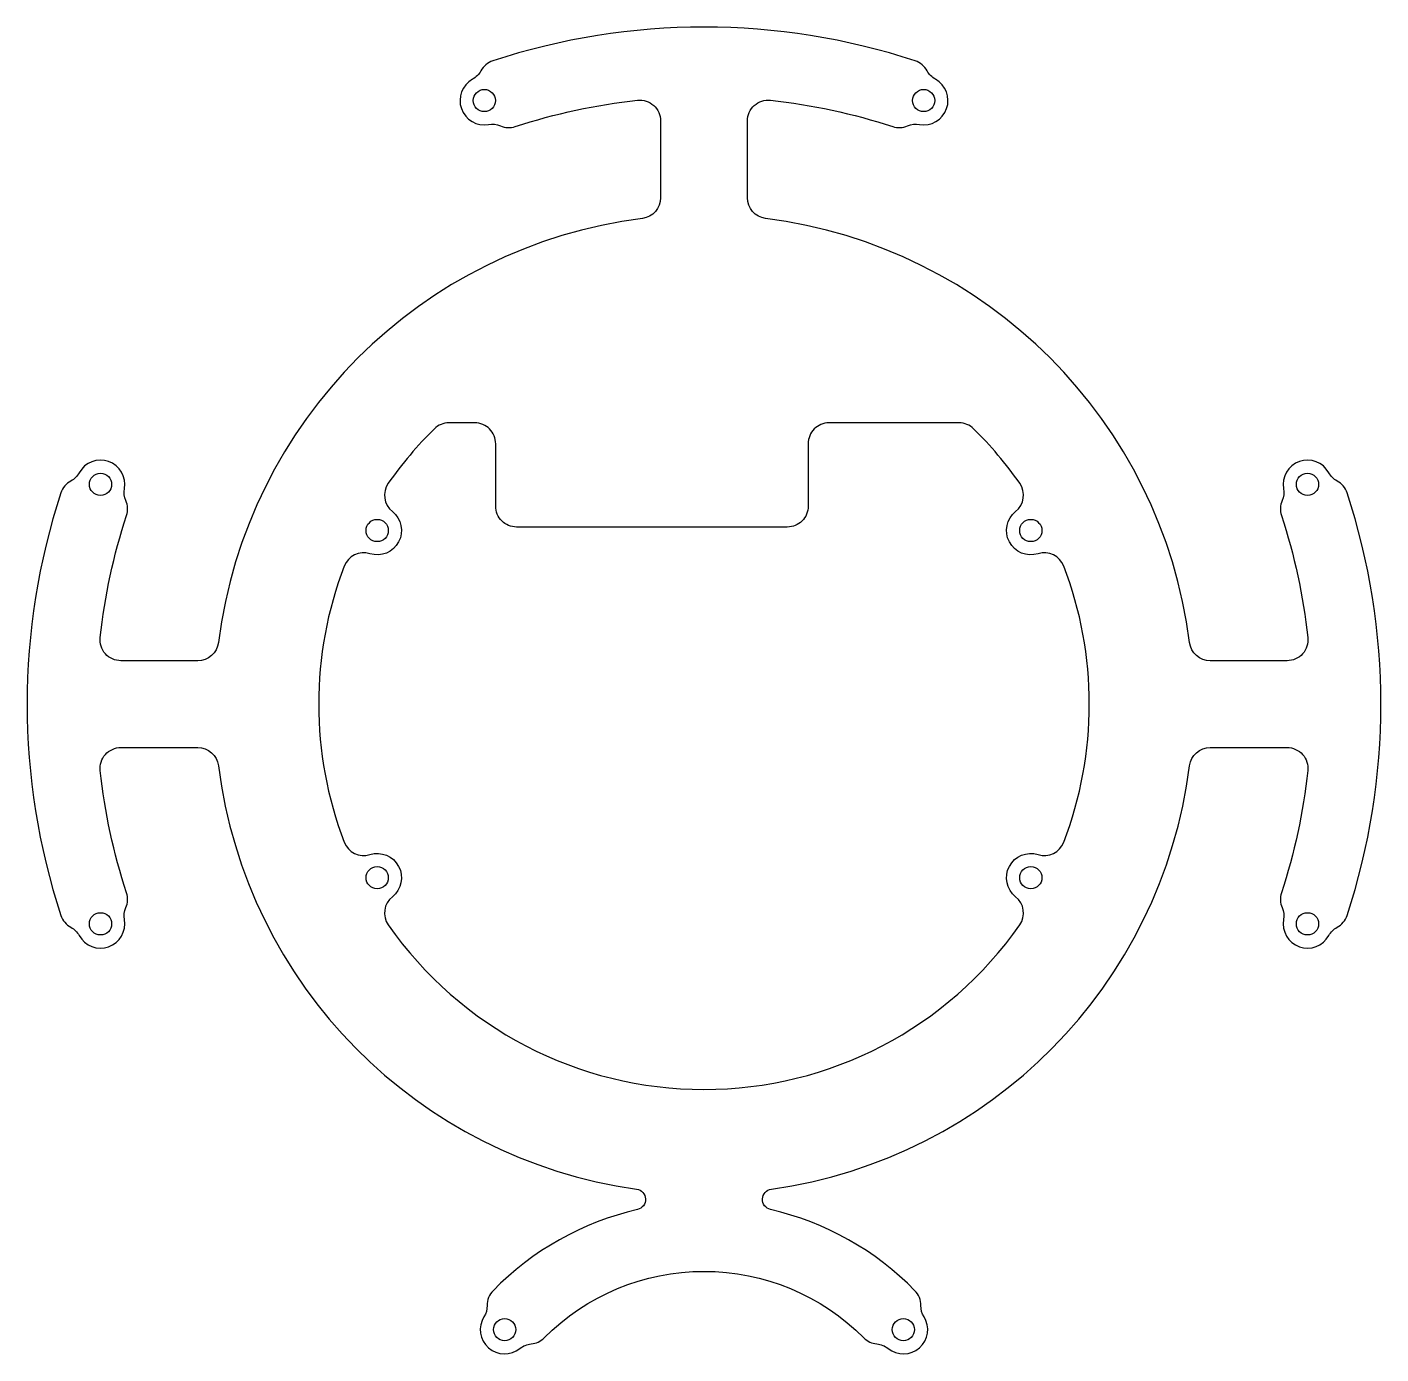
# Model space of a CAD drawing. Header units: millimetres. Extents: x -98 to 98, y -94 to 98.
import ezdxf

# ---------------------------------------------------------------- set-up
doc = ezdxf.new("R2010")
doc.units = ezdxf.units.MM
doc.layers.get('0').update_dxf_attribs({"linetype": 'CONTINUOUS'})

msp = doc.modelspace()

# ---------------------------------------------------------------- linework, layer by layer
for points in [[(31.23, -86.6, 0.199097), (30.38, -84.47, 0.143285), (9.58, -72.78, -0.832118), (9.71, -69.83, 0.338747), (69.94, -8.87, -0.37772), (72.92, -6.25), (83.99, -6.25, -0.446718), (86.97, -9.58, -0.051602), (83.17, -27.18, 0.183611), (83.27, -29.31, -0.147189), (83.47, -31.03, 0.847336), (89.99, -33.33, -0.144861), (91.2, -32.13, 0.192852), (92.63, -30.42, 0.160002), (92.63, 30.42, 0.192852), (91.2, 32.13, -0.144861), (89.99, 33.33, 0.847336), (83.47, 31.03, -0.147189), (83.27, 29.31, 0.183611), (83.17, 27.18, -0.051602), (86.97, 9.58, -0.446718), (83.99, 6.25), (72.92, 6.25, -0.37772), (69.94, 8.87, 0.342085), (8.87, 69.94, -0.37772), (6.25, 72.92), (6.25, 83.99, -0.446718), (9.58, 86.97, -0.051602), (27.18, 83.17, 0.183611), (29.31, 83.27, -0.147189), (31.03, 83.47, 0.847336), (33.33, 89.99, -0.144861), (32.13, 91.2, 0.192852), (30.42, 92.63, 0.160002), (-30.42, 92.63, 0.192852), (-32.13, 91.2, -0.144861), (-33.33, 89.99, 0.847336), (-31.03, 83.47, -0.147189), (-29.31, 83.27, 0.183611), (-27.18, 83.17, -0.051602), (-9.58, 86.97, -0.446718), (-6.25, 83.99), (-6.25, 72.92, -0.37772), (-8.87, 69.94, 0.342085), (-69.94, 8.87, -0.37772), (-72.92, 6.25), (-83.99, 6.25, -0.446718), (-86.97, 9.58, -0.051602), (-83.17, 27.18, 0.183611), (-83.27, 29.31, -0.147189), (-83.47, 31.03, 0.847336), (-89.99, 33.33, -0.144861), (-91.2, 32.13, 0.192852), (-92.63, 30.42, 0.160002), (-92.63, -30.42, 0.192852), (-91.2, -32.13, -0.144861), (-89.99, -33.33, 0.847336), (-83.47, -31.03, -0.147189), (-83.27, -29.31, 0.183611), (-83.17, -27.18, -0.051602), (-86.97, -9.58, -0.446718), (-83.99, -6.25), (-72.92, -6.25, -0.37772), (-69.94, -8.87, 0.338747), (-9.71, -69.83, -0.832118), (-9.58, -72.78, 0.143285), (-30.38, -84.47, 0.199097), (-31.23, -86.6, -0.14332), (-31.69, -88.22, 0.846832), (-26.51, -92.79, -0.149094), (-24.89, -92.13, 0.176217), (-23.03, -91.26, -0.415757), (23.03, -91.26, 0.176217), (24.89, -92.13, -0.149094), (26.51, -92.79, 0.846832), (31.69, -88.22, -0.14332)], [(-44.89, -27.74, 0.396127), (-45.48, -31.8, 0.520974), (45.48, -31.8, 0.396125), (44.89, -27.74, -0.830923), (48.12, -21.66, 0.396125), (51.82, -19.87, 0.185168), (51.82, 19.87, 0.396126), (48.12, 21.66, -0.830924), (44.89, 27.74, 0.396126), (45.48, 31.8, 0.046378), (38.84, 39.64, 0.196262), (36.74, 40.5), (18, 40.5, 0.414214), (15, 37.5), (15, 28.5, -0.414214), (12, 25.5), (-27, 25.5, -0.414214), (-30, 28.5), (-30, 37.5, 0.414214), (-33, 40.5), (-36.74, 40.5, 0.196262), (-38.84, 39.64, 0.046378), (-45.48, 31.8, 0.396125), (-44.89, 27.74, -0.830923), (-48.12, 21.66, 0.396125), (-51.82, 19.87, 0.185168), (-51.82, -19.87, 0.396127), (-48.12, -21.66, -0.830929)]]:
    msp.add_lwpolyline(points, format="xyb", close=True)
for centre in [(-31.64, 86.92), (31.64, 86.92), (-86.92, 31.64), (86.92, 31.64), (-47.07, 25), (47.07, 25), (-47.07, -25), (47.07, -25), (-86.92, -31.64), (86.92, -31.64), (-28.72, -90.07), (28.72, -90.07)]:
    msp.add_circle(centre, 1.6)

doc.saveas('drawing.dxf')
